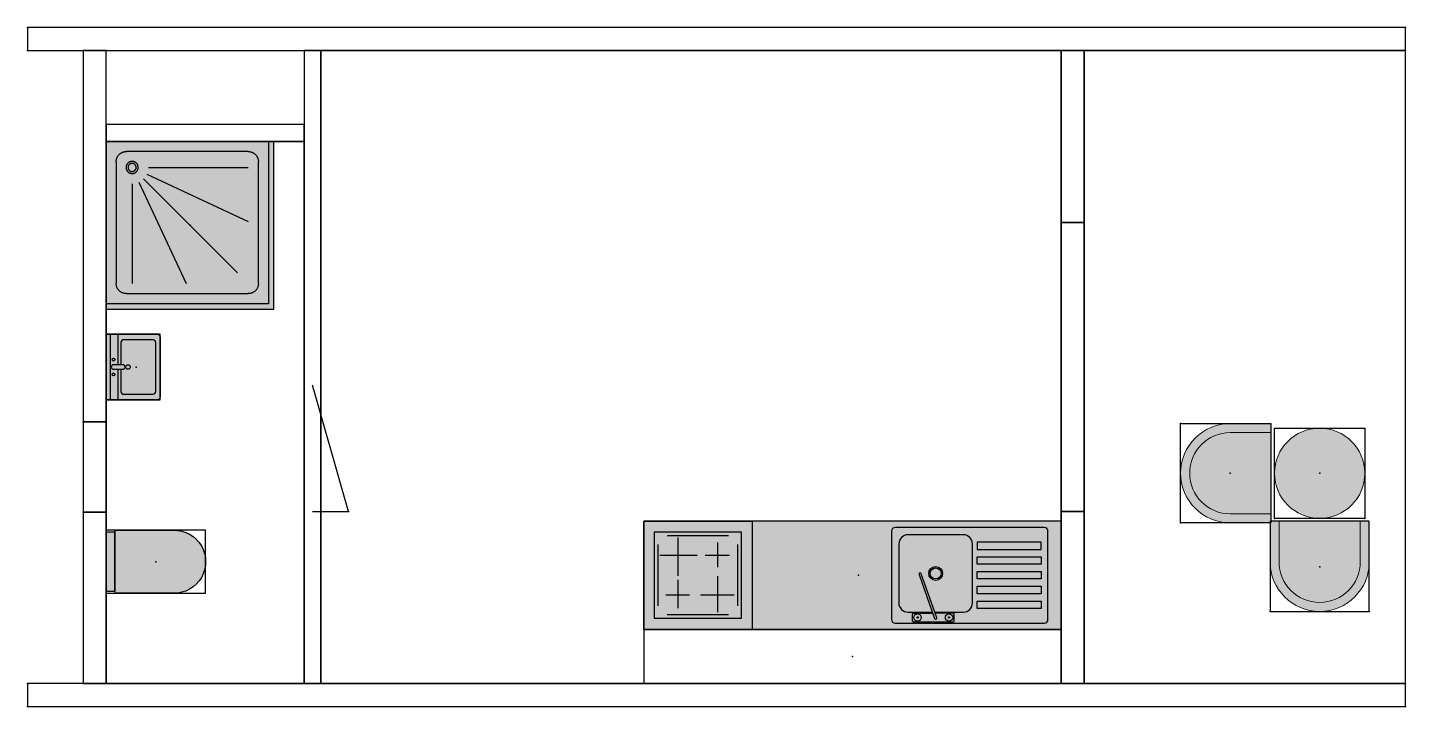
# Model space of a CAD drawing. Header units: millimetres. Extents: x 0 to 7631, y 0 to 3763.
import ezdxf

# ---------------------------------------------------------------- set-up
doc = ezdxf.new("R2010")
doc.units = ezdxf.units.MM
for name, color, linetype, true_color in [('Doors', 96, 'Continuous', 0x007f00), ('Furniture', 37, 'Continuous', 0x75664f), ('FurnitureRefRec', 254, 'Continuous', 0xd5d5d5), ('PT Top Left', 52, 'Continuous', 0xcdcd00), ('PT Top Left Furniture', 211, 'Continuous', 0xff7fff), ('PT Top Right', 96, 'Continuous', 0x007f00), ('PT Top Right Furniture', 200, 'Continuous', 0xbf3fff), ('Walls', 1, 'Continuous', 0xff0000)]:
    doc.layers.add(name, color=color, linetype=linetype, true_color=true_color)
for name, color, linetype in [('Rooms$Bath Room', 7, 'Continuous'), ('Rooms$Living Room', 7, 'Continuous'), ('Rooms$Terrace', 7, 'Continuous'), ('Windows', 7, 'Continuous')]:
    doc.layers.add(name, color=color, linetype=linetype)

# ---------------------------------------------------------------- blocks, each defined once
blk = doc.blocks.new('Chair')
at = {"layer": 'Furniture', "true_color": 0xffffff}
blk.add_hatch(color=7, dxfattribs=at).paths.add_polyline_path([(500, 0), (500, 225), (499.8, 234.5), (499.3, 244), (498.5, 253.4), (497.4, 262.9), (495.9, 272.2), (494.1, 281.6), (492, 290.8), (489.6, 300), (486.8, 309.1), (483.8, 318.1), (480.4, 326.9), (476.7, 335.7), (472.8, 344.3), (468.5, 352.8), (463.9, 361.1), (459.1, 369.3), (454, 377.3), (448.6, 385.1), (442.9, 392.7), (437, 400.1), (430.8, 407.4), (424.4, 414.4), (417.8, 421.1), (410.9, 427.7), (403.8, 434), (396.5, 440), (388.9, 445.8), (381.2, 451.3), (373.3, 456.6), (365.2, 461.6), (357, 466.3), (348.6, 470.7), (340, 474.8), (331.3, 478.6), (322.5, 482.1), (313.6, 485.3), (304.5, 488.2), (295.4, 490.8), (286.2, 493.1), (276.9, 495.1), (267.6, 496.7), (258.1, 498), (248.7, 499), (239.2, 499.6), (229.7, 500), (220.3, 500), (210.8, 499.6), (201.3, 499), (191.9, 498), (182.4, 496.7), (173.1, 495.1), (163.8, 493.1), (154.6, 490.8), (145.5, 488.2), (136.4, 485.3), (127.5, 482.1), (118.7, 478.6), (110, 474.8), (101.4, 470.7), (93, 466.3), (84.8, 461.6), (76.7, 456.6), (68.8, 451.3), (61.1, 445.8), (53.5, 440), (46.2, 434), (39.1, 427.7), (32.2, 421.1), (25.6, 414.4), (19.2, 407.4), (13, 400.1), (7.1, 392.7), (1.4, 385.1), (-4, 377.3), (-9.1, 369.3), (-13.9, 361.1), (-18.5, 352.8), (-22.8, 344.3), (-26.7, 335.7), (-30.4, 326.9), (-33.8, 318.1), (-36.8, 309.1), (-39.6, 300), (-42, 290.8), (-44.1, 281.6), (-45.9, 272.2), (-47.4, 262.9), (-48.5, 253.4), (-49.3, 244), (-49.8, 234.5), (-50, 225), (-50, 0)], flags=0)
at = {"layer": 'Furniture', "linetype": 'Continuous', "lineweight": 13}
for p, q in [((0, 225), (0, 0)), ((450, 0), (450, 225)), ((0, 0), (450, 0))]:
    blk.add_line(p, q, dxfattribs=at)
for points in [[(-50, 225), (-50, 0)], [(500, 0), (500, 225)]]:
    blk.add_lwpolyline(points, dxfattribs=at)
for radius in [275, 225]:
    blk.add_arc((225, 225), radius, 0, 180, dxfattribs=at)
at = {"layer": 'FurnitureRefRec'}
blk.add_lwpolyline([(500, 500), (-50, 500), (-50, 0), (500, 0)], close=True, dxfattribs=at)
at = {"layer": 'PT Top Left Furniture'}
blk.add_point((-50, 500), dxfattribs=at)
at = {"layer": 'PT Top Right Furniture'}
blk.add_point((500, 500), dxfattribs=at)
blk = doc.blocks.new('Coffee Table')
at = {"layer": 'Furniture', "true_color": 0xffffff}
blk.add_hatch(color=7, dxfattribs=at).paths.add_polyline_path([(0, 250), (-8.6, 249.9), (-17.2, 249.4), (-25.8, 248.7), (-34.4, 247.6), (-42.9, 246.3), (-51.4, 244.7), (-59.8, 242.7), (-68.2, 240.5), (-76.4, 238), (-84.6, 235.2), (-92.7, 232.2), (-100.6, 228.9), (-108.5, 225.2), (-116.2, 221.4), (-123.8, 217.2), (-131.2, 212.8), (-138.4, 208.2), (-145.5, 203.3), (-152.5, 198.1), (-159.2, 192.7), (-165.8, 187.1), (-172.1, 181.3), (-178.3, 175.2), (-184.2, 169), (-190, 162.5), (-195.5, 155.9), (-200.7, 149), (-205.7, 142), (-210.5, 134.8), (-215.1, 127.5), (-219.3, 120), (-223.3, 112.3), (-227.1, 104.6), (-230.6, 96.7), (-233.8, 88.7), (-236.7, 80.5), (-239.3, 72.3), (-241.7, 64), (-243.7, 55.6), (-245.5, 47.2), (-247, 38.7), (-248.2, 30.1), (-249.1, 21.6), (-249.7, 12.9), (-250, 4.3), (-250, -4.3), (-249.7, -12.9), (-249.1, -21.6), (-248.2, -30.1), (-247, -38.7), (-245.5, -47.2), (-243.7, -55.6), (-241.7, -64), (-239.3, -72.3), (-236.7, -80.5), (-233.8, -88.7), (-230.6, -96.7), (-227.1, -104.6), (-223.3, -112.3), (-219.3, -120), (-215.1, -127.5), (-210.5, -134.8), (-205.7, -142), (-200.7, -149), (-195.5, -155.9), (-190, -162.5), (-184.2, -169), (-178.3, -175.2), (-172.1, -181.3), (-165.8, -187.1), (-159.2, -192.7), (-152.5, -198.1), (-145.5, -203.3), (-138.4, -208.2), (-131.2, -212.8), (-123.8, -217.2), (-116.2, -221.4), (-108.5, -225.2), (-100.6, -228.9), (-92.7, -232.2), (-84.6, -235.2), (-76.4, -238), (-68.2, -240.5), (-59.8, -242.7), (-51.4, -244.7), (-42.9, -246.3), (-34.4, -247.6), (-25.8, -248.7), (-17.2, -249.4), (-8.6, -249.9), (0, -250), (8.6, -249.9), (17.2, -249.4), (25.8, -248.7), (34.4, -247.6), (42.9, -246.3), (51.4, -244.7), (59.8, -242.7), (68.2, -240.5), (76.4, -238), (84.6, -235.2), (92.7, -232.2), (100.6, -228.9), (108.5, -225.2), (116.2, -221.4), (123.8, -217.2), (131.2, -212.8), (138.4, -208.2), (145.5, -203.3), (152.5, -198.1), (159.2, -192.7), (165.8, -187.1), (172.1, -181.3), (178.3, -175.2), (184.2, -169), (190, -162.5), (195.5, -155.9), (200.7, -149), (205.7, -142), (210.5, -134.8), (215.1, -127.5), (219.3, -120), (223.3, -112.3), (227.1, -104.6), (230.6, -96.7), (233.8, -88.7), (236.7, -80.5), (239.3, -72.3), (241.7, -64), (243.7, -55.6), (245.5, -47.2), (247, -38.7), (248.2, -30.1), (249.1, -21.6), (249.7, -12.9), (250, -4.3), (250, 4.3), (249.7, 12.9), (249.1, 21.6), (248.2, 30.1), (247, 38.7), (245.5, 47.2), (243.7, 55.6), (241.7, 64), (239.3, 72.3), (236.7, 80.5), (233.8, 88.7), (230.6, 96.7), (227.1, 104.6), (223.3, 112.3), (219.3, 120), (215.1, 127.5), (210.5, 134.8), (205.7, 142), (200.7, 149), (195.5, 155.9), (190, 162.5), (184.2, 169), (178.3, 175.2), (172.1, 181.3), (165.8, 187.1), (159.2, 192.7), (152.5, 198.1), (145.5, 203.3), (138.4, 208.2), (131.2, 212.8), (123.8, 217.2), (116.2, 221.4), (108.5, 225.2), (100.6, 228.9), (92.7, 232.2), (84.6, 235.2), (76.4, 238), (68.2, 240.5), (59.8, 242.7), (51.4, 244.7), (42.9, 246.3), (34.4, 247.6), (25.8, 248.7), (17.2, 249.4), (8.6, 249.9)], flags=0)
at = {"layer": 'Furniture', "linetype": 'Continuous', "lineweight": 13}
for start, end in [(90, 270), (270, 90)]:
    blk.add_arc((0, 0), 250, start, end, dxfattribs=at)
at = {"layer": 'FurnitureRefRec'}
blk.add_lwpolyline([(250, -250), (-250, -250), (-250, 250), (250, 250)], close=True, dxfattribs=at)
at = {"layer": 'PT Top Left Furniture'}
blk.add_point((-250, 250), dxfattribs=at)
at = {"layer": 'PT Top Right Furniture'}
blk.add_point((250, 250), dxfattribs=at)
blk = doc.blocks.new('Keuken')
at = {"layer": 'Furniture', "true_color": 0xffffff}
blk.add_hatch(color=7, dxfattribs=at).paths.add_polyline_path([(-1111.5, -300), (1200, -300), (1200, 300), (-1111.5, 300)], flags=0)
at = {"layer": 'Furniture', "color": 37, "true_color": 0x766750}
for p, q in [((260.4, 244.8), (260.4, -244.8)), ((1107, 265.2), (280.8, 265.2)), ((1127.4, -244.8), (1127.4, 244.8)), ((-1031.5, -170), (-1031.5, 170)), ((-981.5, 220), (-641.5, 220)), ((-921.2, -3.3), (-921.2, 208.5)), ((-700.4, 44.3), (-700.4, 181.8)), ((-591.5, 170), (-591.5, -170)), ((301.2, 173.4), (301.2, -153)), ((658.2, 224.4), (352.2, 224.4)), ((709.2, -153), (709.2, 173.4)), ((-815.1, 108.8), (-1022.1, 108.8)), ((-637.1, 108.8), (-770.6, 108.8)), ((414.1, 4.9), (499.7, -239.4)), ((511.2, -235.3), (425.7, 8.9)), ((-921.2, -182.8), (-921.2, -24.4)), ((-700.4, -203.9), (-700.4, -4.8)), ((-857.9, -110), (-989.8, -110)), ((-611.3, -110), (-797.9, -110)), ((-641.5, -220), (-981.5, -220)), ((352.2, -204), (487.3, -204)), ((375.9, -215.7), (375.9, -252)), ((379.9, -210.6), (489.6, -210.6)), ((500.2, -204), (658.2, -204)), ((604.4, -210.6), (502.5, -210.6)), ((608.3, -252), (608.3, -215.7)), ((280.8, -265.2), (1107, -265.2))]:
    blk.add_line(p, q, dxfattribs=at)
for points in [[(-1111.5, -300), (-1111.5, 300), (-511.5, 300), (-511.5, -300)], [(-1111.5, -300), (1200, -300), (1200, 300), (-1111.5, 300)], [(-1051.5, -240), (-1051.5, 240), (-571.5, 240), (-571.5, -240)], [(734.7, 142.8), (1090.3, 142.8), (1090.3, 183.6), (734.7, 183.6)], [(1090.3, 102), (1090.3, 61.2), (734.7, 61.2), (734.7, 102)], [(1090.3, 20.4), (1090.3, -20.4), (734.7, -20.4), (734.7, 20.4)], [(1090.3, -61.2), (1090.3, -102), (734.7, -102), (734.7, -61.2)], [(1090.3, -142.8), (1090.3, -183.6), (734.7, -183.6), (734.7, -142.8)]]:
    blk.add_lwpolyline(points, close=True, dxfattribs=at)
blk.add_lwpolyline([(379.9, -257.1), (492.1, -257.1), (604.4, -257.1)], dxfattribs=at)
for centre, radius in [((505.2, 10.2), 38.2), ((505.2, 10.2), 30.6), ((404.8, -233.8), 20.4), ((579.4, -233.8), 20.4), ((404.8, -233.8), 3.81), ((404.8, -233.8), 3.81), ((579.4, -233.8), 3.81), ((579.4, -233.8), 3.81)]:
    blk.add_circle(centre, radius, dxfattribs=at)
for centre, radius, start, end in [((280.8, 244.8), 20.4, 90, 180), ((1107, 244.8), 20.4, 360, 90), ((352.2, 173.4), 51, 90, 180), ((658.2, 173.4), 51, 360, 90), ((419.9, 6.9), 6.12, 19.29788, 199.29788), ((352.2, -153), 51, 180, 270), ((381, -215.7), 5.1, 90, 180), ((603.2, -215.7), 5.1, 360, 90), ((658.2, -153), 51, 270, 0), ((280.8, -244.8), 20.4, 180, 270), ((381, -252), 5.1, 180, 270), ((505.4, -237.3), 6.12, 199.29788, 19.29788), ((603.2, -252), 5.1, 270, 0), ((1107, -244.8), 20.4, 270, 0)]:
    blk.add_arc(centre, radius, start, end, dxfattribs=at)
at = {"layer": 'FurnitureRefRec'}
blk.add_lwpolyline([(-1111.5, -300), (1200, -300), (1200, 300), (-1111.5, 300)], close=True, dxfattribs=at)
at = {"layer": 'PT Top Left Furniture'}
blk.add_point((1200, -300), dxfattribs=at)
at = {"layer": 'PT Top Right Furniture'}
blk.add_point((-1111.5, -300), dxfattribs=at)
blk = doc.blocks.new('Wastafel')
at = {"layer": 'Furniture', "true_color": 0xffffff}
blk.add_hatch(color=7, dxfattribs=at).paths.add_polyline_path([(134.7, 182.3), (135.3, 182.2), (135.8, 182.1), (136.4, 182.1), (136.9, 182), (137.5, 181.8), (138, 181.7), (138.5, 181.5), (139.1, 181.4), (139.6, 181.2), (140.1, 180.9), (140.6, 180.7), (141.1, 180.5), (141.6, 180.2), (142.1, 179.9), (142.5, 179.6), (143, 179.3), (143.4, 179), (143.9, 178.7), (144.3, 178.3), (144.7, 177.9), (145.1, 177.5), (145.5, 177.1), (145.9, 176.7), (146.2, 176.3), (146.6, 175.9), (146.9, 175.4), (147.2, 175), (147.5, 174.5), (147.8, 174), (148, 173.5), (148.3, 173), (148.5, 172.5), (148.7, 172), (148.9, 171.5), (149.1, 171), (149.2, 170.5), (149.4, 169.9), (149.5, 169.4), (149.6, 168.8), (149.7, 168.3), (149.8, 167.7), (149.8, 167.2), (149.8, 166.6), (149.8, 166.1), (149.8, -166.1), (149.8, -166.6), (149.8, -167.2), (149.8, -167.7), (149.7, -168.3), (149.6, -168.8), (149.5, -169.4), (149.4, -169.9), (149.2, -170.5), (149.1, -171), (148.9, -171.5), (148.7, -172), (148.5, -172.5), (148.3, -173), (148, -173.5), (147.8, -174), (147.5, -174.5), (147.2, -175), (146.9, -175.4), (146.6, -175.9), (146.2, -176.3), (145.9, -176.7), (145.5, -177.1), (145.1, -177.5), (144.7, -177.9), (144.3, -178.3), (143.9, -178.7), (143.4, -179), (143, -179.3), (142.5, -179.6), (142.1, -179.9), (141.6, -180.2), (141.1, -180.5), (140.6, -180.7), (140.1, -180.9), (139.6, -181.2), (139.1, -181.4), (138.5, -181.5), (138, -181.7), (137.5, -181.8), (136.9, -182), (136.4, -182.1), (135.8, -182.1), (135.3, -182.2), (134.7, -182.3), (-149.9, -182.3), (-149.9, 182.3)], flags=0)
at = {"layer": 'Furniture', "color": 37, "true_color": 0x766750}
for p, q in [((-67.2, 135), (-67.2, 12.1)), ((-56.2, 12.1), (-108.5, 12.1)), ((-108.5, -12.2), (-56.2, -12.2)), ((-67.2, -12.2), (-67.2, -135))]:
    blk.add_line(p, q, dxfattribs=at)
for points in [[(134.7, -182.3), (-149.9, -182.3), (-149.9, 182.3), (134.7, 182.3)], [(-125.5, -182.3), (-125.5, 182.3)], [(-83.4, 12.1), (-83.4, 182.3)], [(149.8, 166.1), (149.8, -166.1)], [(110.4, 151.1), (-49.9, 151.1)], [(125.5, -135), (125.5, 135)], [(-83.4, -182.3), (-83.4, -12.2)], [(-49.9, -151.1), (110.4, -151.1)]]:
    blk.add_lwpolyline(points, dxfattribs=at)
for centre, radius in [((-108.5, 41.3), 8.1), ((-28.3, 0), 12.2), ((-108.5, -41.3), 8.1)]:
    blk.add_circle(centre, radius, dxfattribs=at)
at = {"layer": 'Furniture', "color": 37, "true_color": 0x766750, "extrusion": (0, 0, -1)}
for centre, start, end in [((-133.7, 166.1), 93.86546, 180), ((-133.7, -166.1), 180, 266.13454)]:
    blk.add_arc(centre, 16.2, start, end, dxfattribs=at)
at = {"layer": 'Furniture', "color": 37, "true_color": 0x766750}
for centre, radius, start, end in [((-51, 135), 16.2, 86.13454, 180), ((109.3, 135), 16.2, 0, 86.13454), ((-108.5, 0), 12.2, 90.00094, 269.99906), ((-56.2, 0), 12.2, 270, 90), ((-51, -135), 16.2, 180, 273.86546), ((109.3, -135), 16.2, 273.86546, 0)]:
    blk.add_arc(centre, radius, start, end, dxfattribs=at)
at = {"layer": 'FurnitureRefRec'}
blk.add_lwpolyline([(-149.9, -182.3), (149.8, -182.3), (149.8, 182.3), (-149.9, 182.3)], close=True, dxfattribs=at)
at = {"layer": 'PT Top Left Furniture'}
blk.add_point((-149.9, -182.3), dxfattribs=at)
at = {"layer": 'PT Top Right Furniture'}
blk.add_point((-149.9, 182.3), dxfattribs=at)
blk = doc.blocks.new('Toilet')
at = {"layer": 'Furniture', "true_color": 0xffffff}
for points in [[(227.8, 165), (227.8, -165), (227.8, -165.3), (227.8, -165.7), (227.8, -166), (227.7, -166.4), (227.7, -166.7), (227.6, -167), (227.5, -167.4), (227.4, -167.7), (227.3, -168), (227.2, -168.3), (227.1, -168.7), (227, -169), (226.8, -169.3), (226.7, -169.6), (226.5, -169.9), (226.4, -170.2), (226.2, -170.5), (226, -170.8), (225.8, -171), (225.6, -171.3), (225.3, -171.6), (225.1, -171.8), (224.9, -172.1), (224.6, -172.3), (224.4, -172.5), (224.1, -172.8), (223.9, -173), (223.6, -173.2), (223.3, -173.4), (223, -173.5), (222.7, -173.7), (222.4, -173.9), (222.1, -174), (221.8, -174.2), (221.5, -174.3), (221.2, -174.4), (220.8, -174.5), (220.5, -174.6), (220.2, -174.7), (219.8, -174.8), (219.5, -174.9), (219.2, -174.9), (218.8, -174.9), (218.5, -175), (218.1, -175), (217.8, -175), (-98.2, -175), (-104.3, -175), (-110.4, -174.8), (-116.5, -174.3), (-122.6, -173.7), (-128.6, -172.8), (-134.6, -171.7), (-140.6, -170.4), (-146.5, -169), (-152.3, -167.3), (-158.1, -165.4), (-163.9, -163.3), (-169.5, -161), (-175.1, -158.5), (-180.5, -155.8), (-185.9, -152.9), (-191.2, -149.9), (-196.4, -146.6), (-201.4, -143.2), (-206.3, -139.6), (-211.1, -135.8), (-215.8, -131.9), (-220.3, -127.8), (-224.7, -123.6), (-228.9, -119.2), (-233, -114.7), (-236.9, -110), (-240.7, -105.2), (-244.3, -100.2), (-247.7, -95.2), (-250.9, -90), (-253.9, -84.7), (-256.8, -79.3), (-259.5, -73.8), (-261.9, -68.3), (-264.2, -62.6), (-266.3, -56.9), (-268.2, -51.1), (-269.9, -45.2), (-271.3, -39.3), (-272.6, -33.3), (-273.7, -27.3), (-274.5, -21.3), (-275.1, -15.2), (-275.6, -9.1), (-275.8, -3), (-275.8, 3), (-275.6, 9.1), (-275.1, 15.2), (-274.5, 21.3), (-273.7, 27.3), (-272.6, 33.3), (-271.3, 39.3), (-269.9, 45.2), (-268.2, 51.1), (-266.3, 56.9), (-264.2, 62.6), (-261.9, 68.3), (-259.5, 73.8), (-256.8, 79.3), (-253.9, 84.7), (-250.9, 90), (-247.7, 95.2), (-244.3, 100.2), (-240.7, 105.2), (-236.9, 110), (-233, 114.7), (-228.9, 119.2), (-224.7, 123.6), (-220.3, 127.8), (-215.8, 131.9), (-211.1, 135.8), (-206.3, 139.6), (-201.4, 143.2), (-196.4, 146.6), (-191.2, 149.9), (-185.9, 152.9), (-180.5, 155.8), (-175.1, 158.5), (-169.5, 161), (-163.9, 163.3), (-158.1, 165.4), (-152.3, 167.3), (-146.5, 169), (-140.6, 170.4), (-134.6, 171.7), (-128.6, 172.8), (-122.6, 173.7), (-116.5, 174.3), (-110.4, 174.8), (-104.3, 175), (-98.2, 175), (217.8, 175), (218.1, 175), (218.5, 175), (218.8, 174.9), (219.2, 174.9), (219.5, 174.9), (219.8, 174.8), (220.2, 174.7), (220.5, 174.6), (220.8, 174.5), (221.2, 174.4), (221.5, 174.3), (221.8, 174.2), (222.1, 174), (222.4, 173.9), (222.7, 173.7), (223, 173.5), (223.3, 173.4), (223.6, 173.2), (223.9, 173), (224.1, 172.8), (224.4, 172.5), (224.6, 172.3), (224.9, 172.1), (225.1, 171.8), (225.3, 171.6), (225.6, 171.3), (225.8, 171), (226, 170.8), (226.2, 170.5), (226.4, 170.2), (226.5, 169.9), (226.7, 169.6), (226.8, 169.3), (227, 169), (227.1, 168.7), (227.2, 168.3), (227.3, 168), (227.4, 167.7), (227.5, 167.4), (227.6, 167), (227.7, 166.7), (227.7, 166.4), (227.8, 166), (227.8, 165.7), (227.8, 165.3)], [(227.8, 165), (265.8, 165), (266.1, 165), (266.5, 165), (266.8, 164.9), (267.2, 164.9), (267.5, 164.9), (267.8, 164.8), (268.2, 164.7), (268.5, 164.6), (268.8, 164.5), (269.2, 164.4), (269.5, 164.3), (269.8, 164.2), (270.1, 164), (270.4, 163.9), (270.7, 163.7), (271, 163.5), (271.3, 163.4), (271.6, 163.2), (271.9, 163), (272.1, 162.8), (272.4, 162.5), (272.6, 162.3), (272.9, 162.1), (273.1, 161.8), (273.3, 161.6), (273.6, 161.3), (273.8, 161), (274, 160.8), (274.2, 160.5), (274.4, 160.2), (274.5, 159.9), (274.7, 159.6), (274.8, 159.3), (275, 159), (275.1, 158.7), (275.2, 158.3), (275.3, 158), (275.4, 157.7), (275.5, 157.4), (275.6, 157), (275.7, 156.7), (275.7, 156.4), (275.8, 156), (275.8, 155.7), (275.8, 155.3), (275.8, 155), (275.8, -155), (275.8, -155.3), (275.8, -155.7), (275.8, -156), (275.7, -156.4), (275.7, -156.7), (275.6, -157), (275.5, -157.4), (275.4, -157.7), (275.3, -158), (275.2, -158.3), (275.1, -158.7), (275, -159), (274.8, -159.3), (274.7, -159.6), (274.5, -159.9), (274.4, -160.2), (274.2, -160.5), (274, -160.8), (273.8, -161), (273.6, -161.3), (273.3, -161.6), (273.1, -161.8), (272.9, -162.1), (272.6, -162.3), (272.4, -162.5), (272.1, -162.8), (271.9, -163), (271.6, -163.2), (271.3, -163.4), (271, -163.5), (270.7, -163.7), (270.4, -163.9), (270.1, -164), (269.8, -164.2), (269.5, -164.3), (269.2, -164.4), (268.8, -164.5), (268.5, -164.6), (268.2, -164.7), (267.8, -164.8), (267.5, -164.9), (267.2, -164.9), (266.8, -164.9), (266.5, -165), (266.1, -165), (265.8, -165), (227.8, -165)]]:
    blk.add_hatch(color=7, dxfattribs=at).paths.add_polyline_path(points, flags=0)
at = {"layer": 'Furniture', "color": 37, "true_color": 0x766750}
for p, q in [((-98.2, 175), (217.8, 175)), ((227.8, 165), (265.8, 165)), ((227.8, -165), (227.8, 165)), ((227.8, 165), (227.8, -165)), ((275.8, 155), (275.8, -155)), ((217.8, -175), (-98.2, -175)), ((265.8, -165), (227.8, -165))]:
    blk.add_line(p, q, dxfattribs=at)
at = {"layer": 'Furniture', "color": 37, "true_color": 0x766750, "extrusion": (0, 0, -1)}
for centre, radius, start, end in [((100.8, 0), 175, 269.15835, 90.84165), ((-217.8, 165), 10, 90, 180), ((-265.8, 155), 10, 90, 180), ((-217.8, -165), 10, 180, 270), ((-265.8, -155), 10, 180, 270)]:
    blk.add_arc(centre, radius, start, end, dxfattribs=at)
at = {"layer": 'FurnitureRefRec'}
blk.add_lwpolyline([(-275.8, -175), (275.8, -175), (275.8, 175), (-275.8, 175)], close=True, dxfattribs=at)
at = {"layer": 'PT Top Left Furniture'}
blk.add_point((275.8, 175), dxfattribs=at)
at = {"layer": 'PT Top Right Furniture'}
blk.add_point((275.8, -175), dxfattribs=at)
blk = doc.blocks.new('Douche')
at = {"layer": 'Furniture', "true_color": 0xffffff}
blk.add_hatch(color=7, dxfattribs=at).paths.add_polyline_path([(-465, 465), (-465, -465), (465, -465), (465, 465)], flags=0)
at = {"layer": 'Furniture', "color": 37, "true_color": 0x766750}
for p, q in [((-465, -465), (-465, 435)), ((-465, 435), (435, 435)), ((435, 435), (435, -465)), ((-408.8, 322.5), (-408.8, -352.5)), ((322.5, 378.7), (-352.5, 378.7)), ((-320.7, -230.7), (-320.7, 322.5)), ((-282.6, -239.1), (-20.8, 322.5)), ((378.7, -352.5), (378.7, 322.5)), ((-257, -257), (263.4, 263.4)), ((-239.1, -282.6), (322.5, -20.8)), ((-230.7, -320.7), (322.5, -320.7)), ((-352.5, -408.8), (322.5, -408.8)), ((-465, -465), (435, -465))]:
    blk.add_line(p, q, dxfattribs=at)
for points in [[(465, 465), (-465, 465)], [(465, -465), (465, 465)]]:
    blk.add_lwpolyline(points, dxfattribs=at)
for points, weights in [([(-408.8, 322.5), (-408.8, 378.7), (-352.5, 378.7)], [1, 0.707106781187, 1]), ([(322.5, 378.7), (378.7, 378.7), (378.7, 322.5)], [1, 0.707106780956, 1]), ([(-352.5, -408.8), (-408.8, -408.8), (-408.8, -352.5)], [1, 0.707106781187, 1]), ([(378.7, -352.5), (378.7, -408.8), (322.5, -408.8)], [1, 0.707106781187, 1])]:
    blk.add_rational_spline(points, weights, degree=2, dxfattribs=at)
for points, knots in [([(-320.7, -286.9), (-286.9, -286.9), (-286.9, -320.7), (-286.9, -354.4), (-320.7, -354.4), (-354.4, -354.4), (-354.4, -320.7), (-354.4, -286.9), (-320.7, -286.9)], [0, 0, 0, 0.0530144, 0.0530144, 0.1060288, 0.1060288, 0.1590431, 0.1590431, 0.2120575, 0.2120575, 0.2120575]), ([(-320.7, -298.2), (-298.2, -298.2), (-298.2, -320.7), (-298.2, -343.2), (-320.7, -343.2), (-343.2, -343.2), (-343.2, -320.7), (-343.2, -298.2), (-320.7, -298.2)], [0, 0, 0, 0.0353429, 0.0353429, 0.0706858, 0.0706858, 0.1060288, 0.1060288, 0.1413717, 0.1413717, 0.1413717])]:
    blk.add_rational_spline(points, [1, 0.707106781187, 1, 0.707106781187, 1, 0.707106781187, 1, 0.707106781187, 1], degree=2, knots=knots, dxfattribs=at)
at = {"layer": 'FurnitureRefRec'}
blk.add_lwpolyline([(-465, -465), (465, -465), (465, 465), (-465, 465)], close=True, dxfattribs=at)
at = {"layer": 'PT Top Left Furniture'}
blk.add_point((-465, -465), dxfattribs=at)
at = {"layer": 'PT Top Right Furniture'}
blk.add_point((-465, 465), dxfattribs=at)

msp = doc.modelspace()

# ---------------------------------------------------------------- linework, layer by layer
at = {"layer": 'Doors'}
msp.add_lwpolyline([(1578, 1081.3), (1778, 1081.3), (1578, 1781.3)], dxfattribs=at)
at = {"layer": 'Furniture'}
msp.add_lwpolyline([(5724, 427), (3412.5, 427), (3412.5, 127), (5724, 127)], close=True, dxfattribs=at)
at = {"layer": 'PT Top Left'}
for p in [(0, 3762.6), (0, 3635.6), (307.7, 3635.6), (434.7, 3635.6), (1531, 3635.6), (1625, 3635.6), (434.7, 3225.6), (1531, 3225.6), (434.7, 3131.6), (1531, 3131.6), (899.7, 2666.6), (601.8, 1881.3), (307.7, 1577), (434.7, 1577), (307.7, 1077), (434.7, 1077), (1778, 1081.3), (710.5, 802), (0, 127), (307.7, 127), (434.7, 127), (1531, 127), (1625, 127), (0, 0)]:
    msp.add_point(p, dxfattribs=at)
at = {"layer": 'PT Top Right'}
for p in [(7631, 3762.6), (5724, 3635.6), (5851, 3635.6), (7631, 3635.6), (5724, 2681.6), (5851, 2681.6), (6661, 1292.5), (7156, 1292.5), (5724, 1081), (5851, 1081), (7156, 773.6), (4601.2, 727), (4568.2, 277), (5724, 127), (5851, 127), (7631, 127), (7631, 0)]:
    msp.add_point(p, dxfattribs=at)
at = {"layer": 'Rooms$Bath Room'}
msp.add_lwpolyline([(434.7, 127), (1531, 127), (1531, 3131.6), (434.7, 3131.6)], close=True, dxfattribs=at)
at = {"layer": 'Rooms$Living Room'}
msp.add_lwpolyline([(1625, 127), (5724, 127), (5724, 3635.6), (1625, 3635.6)], close=True, dxfattribs=at)
at = {"layer": 'Rooms$Terrace'}
msp.add_lwpolyline([(5851, 127), (7631, 127), (7631, 3635.6), (5851, 3635.6)], close=True, dxfattribs=at)
at = {"layer": 'Walls'}
for points in [[(1531, 127), (1625, 127), (1625, 3635.6), (1531, 3635.6)], [(1531, 3131.6), (1531, 3225.6), (434.7, 3225.6), (434.7, 3131.6)]]:
    msp.add_lwpolyline(points, close=True, dxfattribs=at)
for points in [[(7631, 3762.6), (0, 3762.6)], [(0, 3762.6), (0, 3635.6)], [(7631, 3635.6), (7631, 3762.6)], [(0, 3635.6), (7631, 3635.6)], [(434.7, 3635.6), (307.7, 3635.6)], [(307.7, 3635.6), (307.7, 1577)], [(434.7, 1577), (434.7, 3635.6)], [(5851, 3635.6), (5724, 3635.6)], [(5724, 3635.6), (5724, 2681.6)], [(5851, 2681.6), (5851, 3635.6)], [(5724, 2681.6), (5851, 2681.6)], [(307.7, 1577), (434.7, 1577)], [(434.7, 1077), (307.7, 1077)], [(307.7, 1077), (307.7, 127)], [(434.7, 127), (434.7, 1077)], [(5851, 1081), (5724, 1081)], [(5724, 1081), (5724, 127)], [(5851, 127), (5851, 1081)], [(7631, 127), (0, 127)], [(0, 127), (0, 0)], [(307.7, 127), (434.7, 127)], [(5724, 127), (5851, 127)], [(7631, 0), (7631, 127)], [(0, 0), (7631, 0)]]:
    msp.add_open_spline(points, degree=1, dxfattribs=at)
at = {"layer": 'Windows'}
for points in [[(5724, 1081), (5851, 1081), (5851, 2681.6), (5724, 2681.6)], [(307.7, 1077), (434.7, 1077), (434.7, 1577), (307.7, 1577)]]:
    msp.add_lwpolyline(points, close=True, dxfattribs=at)

# ---------------------------------------------------------------- block references
at = {"layer": 'Furniture'}
for name, p, rotation in [('Douche', (899.7, 2666.6), 270.0000000000002), ('Keuken', (4524, 727), 359.9999999999998), ('Toilet', (710.5, 802), 180)]:
    msp.add_blockref(name, p, dxfattribs=dict(at, rotation=rotation))
msp.add_blockref('Wastafel', (584.5, 1881.3), dxfattribs=at)
at = {"layer": 'Furniture', "linetype": 'Continuous', "lineweight": 13, "xscale": -1, "rotation": 90}
msp.add_blockref('Chair', (6886, 1517.5), dxfattribs=at)
at = {"layer": 'Furniture', "linetype": 'Continuous', "lineweight": 13, "rotation": 180}
for name, p in [('Coffee Table', (7156, 1292.5)), ('Chair', (7381, 1027))]:
    msp.add_blockref(name, p, dxfattribs=at)

doc.saveas('drawing.dxf')
